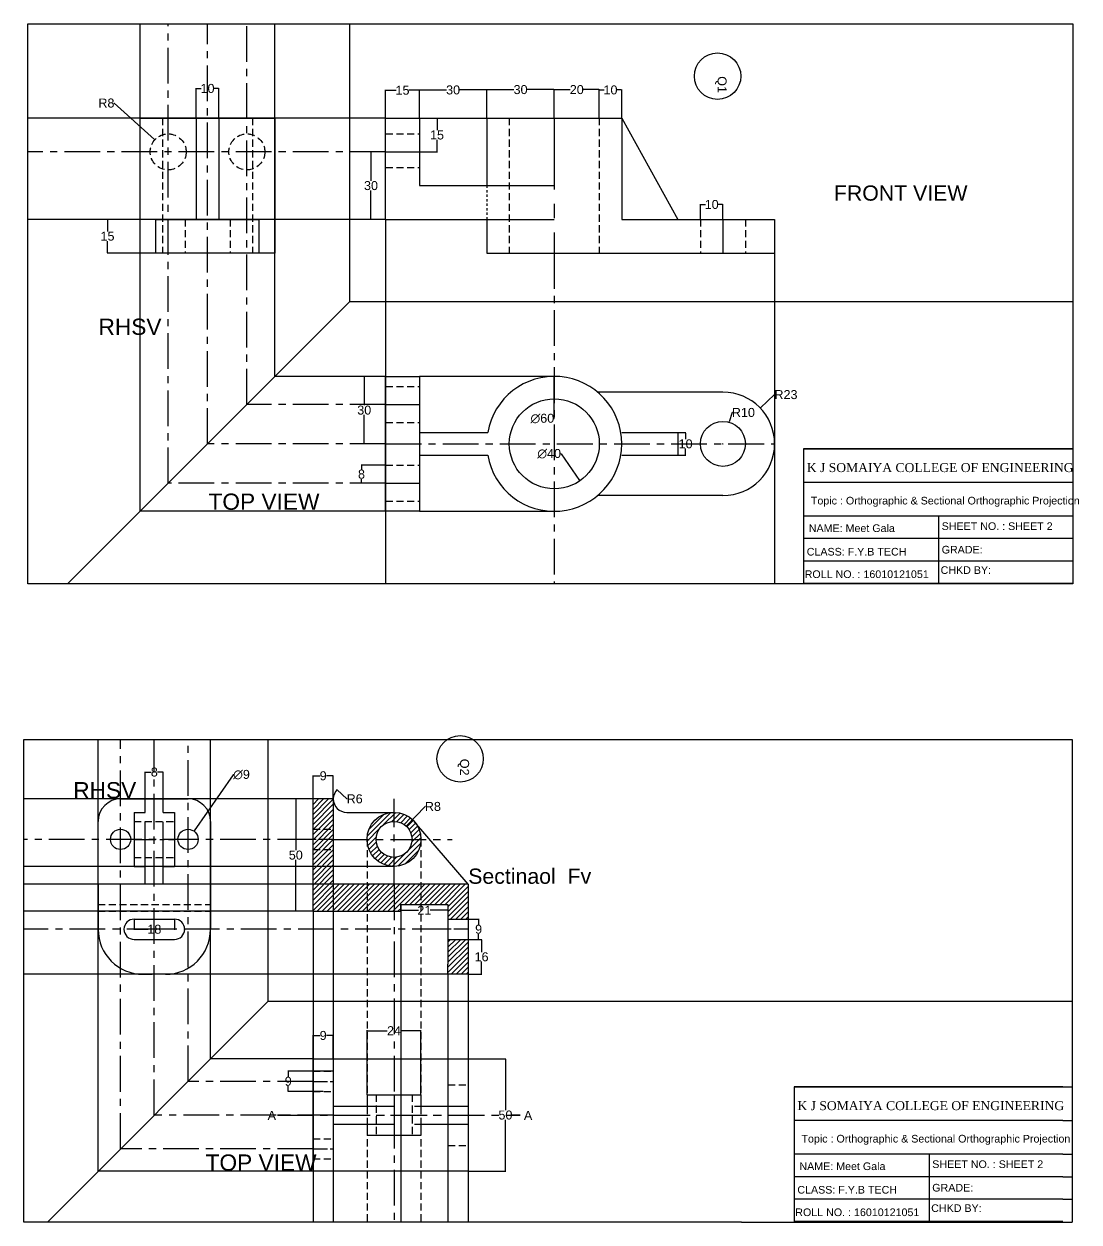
# Model space of a CAD drawing. Header units: inches. Extents: x 1 to 470, y -283 to 250.
import ezdxf

# ---------------------------------------------------------------- set-up
doc = ezdxf.new("R2010")
doc.units = ezdxf.units.IN
doc.header["$MEASUREMENT"] = 0
for name, pattern in [('CENTER', [50.8, 31.75, -6.35, 6.35, -6.35]), ('CENTER2', [28.575, 19.05, -3.175, 3.175, -3.175]), ('HIDDEN', [9.525, 6.35, -3.175]), ('JIS_02_1.0', [2, 1, -1])]:
    doc.linetypes.add(name, pattern=pattern)
doc.styles.add('Annotative', font='arial.ttf')
doc.styles.get("Standard").update_dxf_attribs({"font": 'arial.ttf'})
doc.styles.add('style2', font='arial.ttf', dxfattribs={"height": 4})
doc.dimstyles.get("Standard").update_dxf_attribs({"dimtxt": 4, "dimasz": 0.18, "dimexe": 0.18, "dimexo": 0.0625, "dimgap": 0.09, "dimtad": 0, "dimtih": 1, "dimtoh": 1, "dimdec": 0, "dimzin": 0, "dimdsep": 46, "dimtxsty": 'Standard', "dimcen": 0.09, "dimadec": 0, "dimazin": 0, "dimtfac": 1, "dimtdec": 0, "dimtofl": 0, "dimtmove": 0, "dimatfit": 3, "dimfxl": 1, "dimtolj": 1, "dimtzin": 0, "dimarcsym": 0})

# ---------------------------------------------------------------- blocks, each defined once
blk = doc.blocks.new('*D1')
at = {"color": 0, "lineweight": -2, "transparency": 16777216}
for p, q in [((161.58, 208.31), (161.58, 220.83)), ((161.76, 220.65), (166.3, 220.65)), ((176.4, 220.65), (171.86, 220.65)), ((176.58, 208.31), (176.58, 220.83))]:
    blk.add_line(p, q, dxfattribs=at)
at = {"color": 0, "transparency": 16777216}
for points in [[(161.76, 220.68), (161.76, 220.62), (161.58, 220.65)], [(176.4, 220.68), (176.4, 220.62), (176.58, 220.65)]]:
    blk.add_solid(points, dxfattribs=at)
at = {"layer": 'Defpoints', "color": 0, "transparency": 16777216}
for p in [(176.58, 220.65), (161.58, 208.25), (176.58, 208.25)]:
    blk.add_point(p, dxfattribs=at)
at = {"color": 0, "transparency": 16777216, "insert": (169.08, 220.65), "char_height": 4, "attachment_point": 5}
blk.add_mtext('\\A1;15', dxfattribs=at)
blk = doc.blocks.new('*D2')
at = {"color": 0, "lineweight": -2, "transparency": 16777216}
for p, q in [((176.58, 208.31), (176.58, 220.96)), ((176.76, 220.78), (188.63, 220.78)), ((206.4, 220.78), (194.52, 220.78)), ((206.58, 208.31), (206.58, 220.96))]:
    blk.add_line(p, q, dxfattribs=at)
at = {"color": 0, "transparency": 16777216}
for points in [[(176.76, 220.81), (176.76, 220.75), (176.58, 220.78)], [(206.4, 220.81), (206.4, 220.75), (206.58, 220.78)]]:
    blk.add_solid(points, dxfattribs=at)
at = {"layer": 'Defpoints', "color": 0, "transparency": 16777216}
for p in [(206.58, 220.78), (176.58, 208.25), (206.58, 208.25)]:
    blk.add_point(p, dxfattribs=at)
at = {"color": 0, "transparency": 16777216, "insert": (191.58, 220.78), "char_height": 4, "attachment_point": 5}
blk.add_mtext('\\A1;30', dxfattribs=at)
blk = doc.blocks.new('*D3')
at = {"color": 0, "lineweight": -2, "transparency": 16777216}
for p, q in [((206.58, 208.31), (206.58, 221.11)), ((206.76, 220.93), (218.63, 220.93)), ((236.4, 220.93), (224.52, 220.93)), ((236.58, 208.31), (236.58, 221.11))]:
    blk.add_line(p, q, dxfattribs=at)
at = {"color": 0, "transparency": 16777216}
for points in [[(206.76, 220.96), (206.76, 220.9), (206.58, 220.93)], [(236.4, 220.96), (236.4, 220.9), (236.58, 220.93)]]:
    blk.add_solid(points, dxfattribs=at)
at = {"layer": 'Defpoints', "color": 0, "transparency": 16777216}
for p in [(236.58, 220.93), (206.58, 208.25), (236.58, 208.25)]:
    blk.add_point(p, dxfattribs=at)
at = {"color": 0, "transparency": 16777216, "insert": (221.58, 220.93), "char_height": 4, "attachment_point": 5}
blk.add_mtext('\\A1;30', dxfattribs=at)
blk = doc.blocks.new('*D4')
at = {"color": 0, "lineweight": -2, "transparency": 16777216}
for p, q in [((236.58, 208.31), (236.58, 221.11)), ((236.76, 220.93), (243.59, 220.93)), ((256.4, 220.93), (249.56, 220.93)), ((256.58, 208.31), (256.58, 221.11))]:
    blk.add_line(p, q, dxfattribs=at)
at = {"color": 0, "transparency": 16777216}
for points in [[(236.76, 220.96), (236.76, 220.9), (236.58, 220.93)], [(256.4, 220.96), (256.4, 220.9), (256.58, 220.93)]]:
    blk.add_solid(points, dxfattribs=at)
at = {"layer": 'Defpoints', "color": 0, "transparency": 16777216}
for p in [(256.58, 220.93), (236.58, 208.25), (256.58, 208.25)]:
    blk.add_point(p, dxfattribs=at)
at = {"color": 0, "transparency": 16777216, "insert": (246.58, 220.93), "char_height": 4, "attachment_point": 5}
blk.add_mtext('\\A1;20', dxfattribs=at)
blk = doc.blocks.new('*D5')
at = {"color": 0, "lineweight": -2, "transparency": 16777216}
for p, q in [((256.58, 208.31), (256.58, 220.96)), ((256.76, 220.78), (258.82, 220.78)), ((266.4, 220.78), (264.34, 220.78)), ((266.58, 208.31), (266.58, 220.96))]:
    blk.add_line(p, q, dxfattribs=at)
at = {"color": 0, "transparency": 16777216}
for points in [[(256.76, 220.81), (256.76, 220.75), (256.58, 220.78)], [(266.4, 220.81), (266.4, 220.75), (266.58, 220.78)]]:
    blk.add_solid(points, dxfattribs=at)
at = {"layer": 'Defpoints', "color": 0, "transparency": 16777216}
for p in [(266.58, 220.78), (256.58, 208.25), (266.58, 208.25)]:
    blk.add_point(p, dxfattribs=at)
at = {"color": 0, "transparency": 16777216, "insert": (261.58, 220.78), "char_height": 4, "attachment_point": 5}
blk.add_mtext('\\A1;10', dxfattribs=at)
blk = doc.blocks.new('*D6')
at = {"color": 0, "lineweight": -2, "transparency": 16777216}
for p, q in [((176.64, 208.25), (184.6, 208.25)), ((184.42, 208.07), (184.42, 202.88)), ((184.42, 193.43), (184.42, 198.62)), ((176.64, 193.25), (184.6, 193.25))]:
    blk.add_line(p, q, dxfattribs=at)
at = {"color": 0, "transparency": 16777216}
for points in [[(184.39, 208.07), (184.45, 208.07), (184.42, 208.25)], [(184.39, 193.43), (184.45, 193.43), (184.42, 193.25)]]:
    blk.add_solid(points, dxfattribs=at)
at = {"layer": 'Defpoints', "color": 0, "transparency": 16777216}
for p in [(176.58, 208.25), (184.42, 208.25), (176.58, 193.25)]:
    blk.add_point(p, dxfattribs=at)
at = {"color": 0, "transparency": 16777216, "insert": (184.42, 200.75), "char_height": 4, "attachment_point": 5}
blk.add_mtext('\\A1;15', dxfattribs=at)
blk = doc.blocks.new('*D7')
at = {"color": 0, "lineweight": -2, "transparency": 16777216}
for p, q in [((161.51, 193.25), (154.88, 193.25)), ((155.06, 193.07), (155.06, 180.38)), ((155.06, 163.43), (155.06, 176.12)), ((161.51, 163.25), (154.88, 163.25))]:
    blk.add_line(p, q, dxfattribs=at)
at = {"color": 0, "transparency": 16777216}
for points in [[(155.03, 193.07), (155.09, 193.07), (155.06, 193.25)], [(155.03, 163.43), (155.09, 163.43), (155.06, 163.25)]]:
    blk.add_solid(points, dxfattribs=at)
at = {"layer": 'Defpoints', "color": 0, "transparency": 16777216}
for p in [(155.06, 193.25), (161.58, 193.25), (161.58, 163.25)]:
    blk.add_point(p, dxfattribs=at)
at = {"color": 0, "transparency": 16777216, "insert": (155.06, 178.25), "char_height": 4, "attachment_point": 5}
blk.add_mtext('\\A1;30', dxfattribs=at)
blk = doc.blocks.new('*D8')
at = {"color": 0, "lineweight": -2, "transparency": 16777216}
for p, q in [((301.58, 163.31), (301.58, 170.02)), ((301.76, 169.84), (303.82, 169.84)), ((311.4, 169.84), (309.34, 169.84)), ((311.58, 163.31), (311.58, 170.02))]:
    blk.add_line(p, q, dxfattribs=at)
at = {"color": 0, "transparency": 16777216}
for points in [[(301.76, 169.87), (301.76, 169.81), (301.58, 169.84)], [(311.4, 169.87), (311.4, 169.81), (311.58, 169.84)]]:
    blk.add_solid(points, dxfattribs=at)
at = {"layer": 'Defpoints', "color": 0, "transparency": 16777216}
for p in [(311.58, 169.84), (301.58, 163.25), (311.58, 163.25)]:
    blk.add_point(p, dxfattribs=at)
at = {"color": 0, "transparency": 16777216, "insert": (306.58, 169.84), "char_height": 4, "attachment_point": 5}
blk.add_mtext('\\A1;10', dxfattribs=at)
blk = doc.blocks.new('*D9')
at = {"color": 0, "lineweight": -2, "transparency": 16777216}
for p, q in [((315.63, 77.36), (314.42, 73.19)), ((315.81, 77.36), (315.63, 77.36)), ((311.49, 63.41), (311.67, 63.41)), ((311.58, 63.32), (311.58, 63.5))]:
    blk.add_line(p, q, dxfattribs=at)
at = {"color": 0, "transparency": 16777216}
blk.add_solid([(314.39, 73.2), (314.45, 73.18), (314.37, 73.01)], dxfattribs=at)
at = {"layer": 'Defpoints', "color": 0, "transparency": 16777216}
for p in [(314.37, 73.01), (311.58, 63.41)]:
    blk.add_point(p, dxfattribs=at)
at = {"color": 0, "transparency": 16777216, "insert": (320.68, 77.36), "char_height": 4, "attachment_point": 5}
blk.add_mtext('\\A1;R10', dxfattribs=at)
blk = doc.blocks.new('*D10')
at = {"color": 0, "lineweight": -2, "transparency": 16777216}
for p, q in [((334.58, 85.29), (328.37, 79.39)), ((334.76, 85.29), (334.58, 85.29)), ((311.49, 63.41), (311.67, 63.41)), ((311.58, 63.32), (311.58, 63.5))]:
    blk.add_line(p, q, dxfattribs=at)
at = {"color": 0, "transparency": 16777216}
blk.add_solid([(328.35, 79.41), (328.39, 79.36), (328.24, 79.26)], dxfattribs=at)
at = {"layer": 'Defpoints', "color": 0, "transparency": 16777216}
for p in [(328.24, 79.26), (311.58, 63.41)]:
    blk.add_point(p, dxfattribs=at)
at = {"color": 0, "transparency": 16777216, "insert": (339.63, 85.29), "char_height": 4, "attachment_point": 5}
blk.add_mtext('\\A1;R23', dxfattribs=at)
blk = doc.blocks.new('*D11')
at = {"color": 0, "lineweight": -2, "transparency": 16777216}
for p, q in [((239.44, 59.01), (239.62, 59.01)), ((239.62, 59.01), (247.85, 47.11))]:
    blk.add_line(p, q, dxfattribs=at)
at = {"color": 0, "transparency": 16777216}
blk.add_solid([(247.87, 47.13), (247.82, 47.09), (247.95, 46.96)], dxfattribs=at)
at = {"layer": 'Defpoints', "color": 0, "transparency": 16777216}
for p in [(225.2, 79.86), (247.95, 46.96)]:
    blk.add_point(p, dxfattribs=at)
at = {"color": 0, "transparency": 16777216, "insert": (234.31, 59.01), "char_height": 4, "attachment_point": 5}
blk.add_mtext('\\A1;∅40', dxfattribs=at)
blk = doc.blocks.new('*D12')
at = {"color": 0, "lineweight": -2, "transparency": 16777216}
for p, q in [((236.58, 74.67), (236.58, 93.23)), ((236.4, 74.67), (236.58, 74.67))]:
    blk.add_line(p, q, dxfattribs=at)
at = {"color": 0, "transparency": 16777216}
blk.add_solid([(236.55, 93.23), (236.61, 93.23), (236.58, 93.41)], dxfattribs=at)
at = {"layer": 'Defpoints', "color": 0, "transparency": 16777216}
for p in [(236.58, 93.41), (236.58, 33.41)]:
    blk.add_point(p, dxfattribs=at)
at = {"color": 0, "transparency": 16777216, "insert": (231.27, 74.67), "char_height": 4, "attachment_point": 5}
blk.add_mtext('\\A1;∅60', dxfattribs=at)
blk = doc.blocks.new('*D13')
at = {"color": 0, "lineweight": -2, "transparency": 16777216}
for p, q in [((291.64, 68.41), (295.16, 68.41)), ((294.98, 68.23), (294.98, 65.54)), ((294.98, 58.59), (294.98, 61.28)), ((291.64, 58.41), (295.16, 58.41))]:
    blk.add_line(p, q, dxfattribs=at)
at = {"color": 0, "transparency": 16777216}
for points in [[(294.95, 68.23), (295.01, 68.23), (294.98, 68.41)], [(294.95, 58.59), (295.01, 58.59), (294.98, 58.41)]]:
    blk.add_solid(points, dxfattribs=at)
at = {"layer": 'Defpoints', "color": 0, "transparency": 16777216}
for p in [(291.58, 68.41), (294.98, 68.41), (291.58, 58.41)]:
    blk.add_point(p, dxfattribs=at)
at = {"color": 0, "transparency": 16777216, "insert": (294.98, 63.41), "char_height": 4, "attachment_point": 5}
blk.add_mtext('\\A1;10', dxfattribs=at)
blk = doc.blocks.new('*D14')
at = {"color": 0, "lineweight": -2, "transparency": 16777216}
for p, q in [((161.51, 53.91), (150.65, 53.91)), ((150.83, 53.73), (150.83, 52.04)), ((161.51, 45.91), (150.65, 45.91)), ((150.83, 46.09), (150.83, 47.78))]:
    blk.add_line(p, q, dxfattribs=at)
at = {"color": 0, "transparency": 16777216}
for points in [[(150.8, 53.73), (150.86, 53.73), (150.83, 53.91)], [(150.8, 46.09), (150.86, 46.09), (150.83, 45.91)]]:
    blk.add_solid(points, dxfattribs=at)
at = {"layer": 'Defpoints', "color": 0, "transparency": 16777216}
for p in [(150.83, 53.91), (161.58, 53.91), (161.58, 45.91)]:
    blk.add_point(p, dxfattribs=at)
at = {"color": 0, "transparency": 16777216, "insert": (150.83, 49.91), "char_height": 4, "attachment_point": 5}
blk.add_mtext('\\A1;8', dxfattribs=at)
blk = doc.blocks.new('*D15')
at = {"color": 0, "lineweight": -2, "transparency": 16777216}
for p, q in [((161.51, 93.41), (151.87, 93.41)), ((152.05, 93.23), (152.05, 80.55)), ((152.05, 63.59), (152.05, 76.28)), ((161.51, 63.41), (151.87, 63.41))]:
    blk.add_line(p, q, dxfattribs=at)
at = {"color": 0, "transparency": 16777216}
for points in [[(152.02, 93.23), (152.08, 93.23), (152.05, 93.41)], [(152.02, 63.59), (152.08, 63.59), (152.05, 63.41)]]:
    blk.add_solid(points, dxfattribs=at)
at = {"layer": 'Defpoints', "color": 0, "transparency": 16777216}
for p in [(152.05, 93.41), (161.58, 93.41), (161.58, 63.41)]:
    blk.add_point(p, dxfattribs=at)
at = {"color": 0, "transparency": 16777216, "insert": (152.05, 78.41), "char_height": 4, "attachment_point": 5}
blk.add_mtext('\\A1;30', dxfattribs=at)
blk = doc.blocks.new('*D16')
at = {"color": 0, "lineweight": -2, "transparency": 16777216}
for p, q in [((77.36, 208.31), (77.36, 221.64)), ((77.54, 221.46), (79.6, 221.46)), ((87.18, 221.46), (85.12, 221.46)), ((87.36, 208.31), (87.36, 221.64))]:
    blk.add_line(p, q, dxfattribs=at)
at = {"color": 0, "transparency": 16777216}
for points in [[(77.54, 221.49), (77.54, 221.43), (77.36, 221.46)], [(87.18, 221.49), (87.18, 221.43), (87.36, 221.46)]]:
    blk.add_solid(points, dxfattribs=at)
at = {"layer": 'Defpoints', "color": 0, "transparency": 16777216}
for p in [(87.36, 221.46), (77.36, 208.25), (87.36, 208.25)]:
    blk.add_point(p, dxfattribs=at)
at = {"color": 0, "transparency": 16777216, "insert": (82.36, 221.46), "char_height": 4, "attachment_point": 5}
blk.add_mtext('\\A1;10', dxfattribs=at)
blk = doc.blocks.new('*D17')
at = {"color": 0, "lineweight": -2, "transparency": 16777216}
for p, q in [((40.69, 214.96), (40.87, 214.96)), ((40.87, 214.96), (58.79, 198.74)), ((64.77, 193.25), (64.95, 193.25)), ((64.86, 193.16), (64.86, 193.34))]:
    blk.add_line(p, q, dxfattribs=at)
at = {"color": 0, "transparency": 16777216}
blk.add_solid([(58.81, 198.76), (58.77, 198.72), (58.93, 198.62)], dxfattribs=at)
at = {"layer": 'Defpoints', "color": 0, "transparency": 16777216}
for p in [(58.93, 198.62), (64.86, 193.25)]:
    blk.add_point(p, dxfattribs=at)
at = {"color": 0, "transparency": 16777216, "insert": (37.37, 214.96), "char_height": 4, "attachment_point": 5}
blk.add_mtext('\\A1;R8', dxfattribs=at)
blk = doc.blocks.new('*D18')
at = {"color": 0, "lineweight": -2, "transparency": 16777216}
for p, q in [((59.29, 163.25), (37.69, 163.25)), ((37.87, 163.07), (37.87, 157.88)), ((37.87, 148.43), (37.87, 153.62)), ((59.29, 148.25), (37.69, 148.25))]:
    blk.add_line(p, q, dxfattribs=at)
at = {"color": 0, "transparency": 16777216}
for points in [[(37.84, 163.07), (37.9, 163.07), (37.87, 163.25)], [(37.84, 148.43), (37.9, 148.43), (37.87, 148.25)]]:
    blk.add_solid(points, dxfattribs=at)
at = {"layer": 'Defpoints', "color": 0, "transparency": 16777216}
for p in [(37.87, 163.25), (59.36, 163.25), (59.36, 148.25)]:
    blk.add_point(p, dxfattribs=at)
at = {"color": 0, "transparency": 16777216, "insert": (37.87, 155.75), "char_height": 4, "attachment_point": 5}
blk.add_mtext('\\A1;15', dxfattribs=at)
blk = doc.blocks.new('*D19')
at = {"color": 0, "lineweight": -2, "transparency": 16777216}
for p, q in [((129.3, -94.39), (129.3, -84.03)), ((129.48, -84.21), (132.4, -84.21)), ((138.12, -84.21), (135.21, -84.21)), ((138.3, -94.39), (138.3, -84.03))]:
    blk.add_line(p, q, dxfattribs=at)
at = {"color": 0, "transparency": 16777216}
for points in [[(129.48, -84.18), (129.48, -84.24), (129.3, -84.21)], [(138.12, -84.18), (138.12, -84.24), (138.3, -84.21)]]:
    blk.add_solid(points, dxfattribs=at)
at = {"layer": 'Defpoints', "color": 0, "transparency": 16777216}
for p in [(129.3, -84.21), (129.3, -94.46), (138.3, -94.46)]:
    blk.add_point(p, dxfattribs=at)
at = {"color": 0, "transparency": 16777216, "insert": (133.8, -84.21), "char_height": 4, "attachment_point": 5}
blk.add_mtext('\\A1;9', dxfattribs=at)
blk = doc.blocks.new('*D20')
at = {"color": 0, "lineweight": -2, "transparency": 16777216}
for p, q in [((129.24, -94.46), (121.44, -94.46)), ((121.62, -94.64), (121.62, -117.32)), ((121.62, -144.28), (121.62, -121.59)), ((129.24, -144.46), (121.44, -144.46))]:
    blk.add_line(p, q, dxfattribs=at)
at = {"color": 0, "transparency": 16777216}
for points in [[(121.59, -94.64), (121.65, -94.64), (121.62, -94.46)], [(121.59, -144.28), (121.65, -144.28), (121.62, -144.46)]]:
    blk.add_solid(points, dxfattribs=at)
at = {"layer": 'Defpoints', "color": 0, "transparency": 16777216}
for p in [(129.3, -94.46), (121.62, -144.46), (129.3, -144.46)]:
    blk.add_point(p, dxfattribs=at)
at = {"color": 0, "transparency": 16777216, "insert": (121.62, -119.46), "char_height": 4, "attachment_point": 5}
blk.add_mtext('\\A1;50', dxfattribs=at)
blk = doc.blocks.new('*D21')
at = {"color": 0, "lineweight": -2, "transparency": 16777216}
for p, q in [((168.3, -141.52), (168.3, -144.19)), ((189.3, -141.52), (189.3, -144.19)), ((168.48, -144.01), (176.2, -144.01)), ((189.12, -144.01), (181.4, -144.01))]:
    blk.add_line(p, q, dxfattribs=at)
at = {"color": 0, "transparency": 16777216}
for points in [[(168.48, -143.98), (168.48, -144.04), (168.3, -144.01)], [(189.12, -143.98), (189.12, -144.04), (189.3, -144.01)]]:
    blk.add_solid(points, dxfattribs=at)
at = {"layer": 'Defpoints', "color": 0, "transparency": 16777216}
for p in [(168.3, -141.46), (189.3, -141.46), (189.3, -144.01)]:
    blk.add_point(p, dxfattribs=at)
at = {"color": 0, "transparency": 16777216, "insert": (178.8, -144.01), "char_height": 4, "attachment_point": 5}
blk.add_mtext('\\A1;21', dxfattribs=at)
blk = doc.blocks.new('*D22')
at = {"color": 0, "lineweight": -2, "transparency": 16777216}
for p, q in [((198.36, -147.96), (203.1, -147.96)), ((202.92, -148.14), (202.92, -150.32)), ((198.36, -156.96), (203.1, -156.96)), ((202.92, -156.78), (202.92, -154.59))]:
    blk.add_line(p, q, dxfattribs=at)
at = {"color": 0, "transparency": 16777216}
for points in [[(202.89, -148.14), (202.95, -148.14), (202.92, -147.96)], [(202.89, -156.78), (202.95, -156.78), (202.92, -156.96)]]:
    blk.add_solid(points, dxfattribs=at)
at = {"layer": 'Defpoints', "color": 0, "transparency": 16777216}
for p in [(198.3, -147.96), (202.92, -147.96), (198.3, -156.96)]:
    blk.add_point(p, dxfattribs=at)
at = {"color": 0, "transparency": 16777216, "insert": (202.92, -152.46), "char_height": 4, "attachment_point": 5}
blk.add_mtext('\\A1;9', dxfattribs=at)
blk = doc.blocks.new('*D23')
at = {"color": 0, "lineweight": -2, "transparency": 16777216}
for p, q in [((198.36, -156.96), (204.42, -156.96)), ((204.24, -157.14), (204.24, -162.57)), ((204.24, -172.28), (204.24, -166.84)), ((198.36, -172.46), (204.42, -172.46))]:
    blk.add_line(p, q, dxfattribs=at)
at = {"color": 0, "transparency": 16777216}
for points in [[(204.21, -157.14), (204.27, -157.14), (204.24, -156.96)], [(204.21, -172.28), (204.27, -172.28), (204.24, -172.46)]]:
    blk.add_solid(points, dxfattribs=at)
at = {"layer": 'Defpoints', "color": 0, "transparency": 16777216}
for p in [(198.3, -156.96), (204.24, -156.96), (198.3, -172.46)]:
    blk.add_point(p, dxfattribs=at)
at = {"color": 0, "transparency": 16777216, "insert": (204.24, -164.71), "char_height": 4, "attachment_point": 5}
blk.add_mtext('\\A1;16', dxfattribs=at)
blk = doc.blocks.new('*D24')
at = {"color": 0, "lineweight": -2, "transparency": 16777216}
for p, q in [((179.1, -97.84), (170.92, -106.51)), ((179.28, -97.84), (179.1, -97.84)), ((165.21, -112.46), (165.39, -112.46)), ((165.3, -112.55), (165.3, -112.37))]:
    blk.add_line(p, q, dxfattribs=at)
at = {"color": 0, "transparency": 16777216}
blk.add_solid([(170.89, -106.49), (170.94, -106.53), (170.79, -106.64)], dxfattribs=at)
at = {"layer": 'Defpoints', "color": 0, "transparency": 16777216}
for p in [(170.79, -106.64), (165.3, -112.46)]:
    blk.add_point(p, dxfattribs=at)
at = {"color": 0, "transparency": 16777216, "insert": (182.59, -97.84), "char_height": 4, "attachment_point": 5}
blk.add_mtext('\\A1;R8', dxfattribs=at)
blk = doc.blocks.new('*D27')
at = {"color": 0, "lineweight": -2, "transparency": 16777216}
for p, q in [((144.3, -94.46), (140.04, -90.5)), ((144.48, -94.46), (144.3, -94.46))]:
    blk.add_line(p, q, dxfattribs=at)
blk.add_arc((144.3, -94.46), 6, 135.424, 179.4032, dxfattribs=at)
at = {"color": 0, "transparency": 16777216}
blk.add_solid([(140.06, -90.48), (140.01, -90.52), (139.9, -90.38)], dxfattribs=at)
at = {"layer": 'Defpoints', "color": 0, "transparency": 16777216}
for p in [(139.9, -90.38), (144.3, -94.46)]:
    blk.add_point(p, dxfattribs=at)
at = {"color": 0, "transparency": 16777216, "insert": (147.8, -94.46), "char_height": 4, "attachment_point": 5}
blk.add_mtext('\\A1;R6', dxfattribs=at)
blk = doc.blocks.new('*D28')
at = {"color": 0, "lineweight": -2, "transparency": 16777216}
for p, q in [((54.69, -94.39), (54.69, -82.37)), ((54.87, -82.55), (57.28, -82.55)), ((62.51, -82.55), (60.09, -82.55)), ((62.69, -94.39), (62.69, -82.37))]:
    blk.add_line(p, q, dxfattribs=at)
at = {"color": 0, "transparency": 16777216}
for points in [[(54.87, -82.52), (54.87, -82.58), (54.69, -82.55)], [(62.51, -82.52), (62.51, -82.58), (62.69, -82.55)]]:
    blk.add_solid(points, dxfattribs=at)
at = {"layer": 'Defpoints', "color": 0, "transparency": 16777216}
for p in [(62.69, -82.55), (54.69, -94.46), (62.69, -94.46)]:
    blk.add_point(p, dxfattribs=at)
at = {"color": 0, "transparency": 16777216, "insert": (58.69, -82.55), "char_height": 4, "attachment_point": 5}
blk.add_mtext('\\A1;8', dxfattribs=at)
blk = doc.blocks.new('*D29')
at = {"color": 0, "lineweight": -2, "transparency": 16777216}
for p, q in [((49.69, -148.02), (49.69, -152.64)), ((67.69, -148.02), (67.69, -152.64)), ((49.87, -152.46), (55.92, -152.46)), ((67.51, -152.46), (61.46, -152.46))]:
    blk.add_line(p, q, dxfattribs=at)
at = {"color": 0, "transparency": 16777216}
for points in [[(49.87, -152.43), (49.87, -152.49), (49.69, -152.46)], [(67.51, -152.43), (67.51, -152.49), (67.69, -152.46)]]:
    blk.add_solid(points, dxfattribs=at)
at = {"layer": 'Defpoints', "color": 0, "transparency": 16777216}
for p in [(49.69, -147.96), (67.69, -147.96), (67.69, -152.46)]:
    blk.add_point(p, dxfattribs=at)
at = {"color": 0, "transparency": 16777216, "insert": (58.69, -152.46), "char_height": 4, "attachment_point": 5}
blk.add_mtext('\\A1;18', dxfattribs=at)
blk = doc.blocks.new('*D30')
at = {"color": 0, "lineweight": -2, "transparency": 16777216}
for p, q in [((129.3, -210.01), (129.3, -199.51)), ((129.48, -199.69), (132.4, -199.69)), ((138.12, -199.69), (135.21, -199.69)), ((138.3, -210.01), (138.3, -199.51))]:
    blk.add_line(p, q, dxfattribs=at)
at = {"color": 0, "transparency": 16777216}
for points in [[(129.48, -199.66), (129.48, -199.72), (129.3, -199.69)], [(138.12, -199.66), (138.12, -199.72), (138.3, -199.69)]]:
    blk.add_solid(points, dxfattribs=at)
at = {"layer": 'Defpoints', "color": 0, "transparency": 16777216}
for p in [(138.3, -199.69), (129.3, -210.07), (138.3, -210.07)]:
    blk.add_point(p, dxfattribs=at)
at = {"color": 0, "transparency": 16777216, "insert": (133.8, -199.69), "char_height": 4, "attachment_point": 5}
blk.add_mtext('\\A1;9', dxfattribs=at)
blk = doc.blocks.new('*D31')
at = {"color": 0, "lineweight": -2, "transparency": 16777216}
for p, q in [((198.36, -210.07), (215.04, -210.07)), ((214.86, -210.25), (214.86, -232.94)), ((214.86, -259.89), (214.86, -237.2)), ((198.36, -260.07), (215.04, -260.07))]:
    blk.add_line(p, q, dxfattribs=at)
at = {"color": 0, "transparency": 16777216}
for points in [[(214.83, -210.25), (214.89, -210.25), (214.86, -210.07)], [(214.83, -259.89), (214.89, -259.89), (214.86, -260.07)]]:
    blk.add_solid(points, dxfattribs=at)
at = {"layer": 'Defpoints', "color": 0, "transparency": 16777216}
for p in [(198.3, -210.07), (214.86, -210.07), (198.3, -260.07)]:
    blk.add_point(p, dxfattribs=at)
at = {"color": 0, "transparency": 16777216, "insert": (214.86, -235.07), "char_height": 4, "attachment_point": 5}
blk.add_mtext('\\A1;50', dxfattribs=at)
blk = doc.blocks.new('*D32')
at = {"color": 0, "lineweight": -2, "transparency": 16777216}
for p, q in [((93.71, -83.7), (76.36, -108.62)), ((93.89, -83.7), (93.71, -83.7)), ((73.6, -112.46), (73.78, -112.46)), ((73.69, -112.55), (73.69, -112.37))]:
    blk.add_line(p, q, dxfattribs=at)
at = {"color": 0, "transparency": 16777216}
blk.add_solid([(76.34, -108.6), (76.39, -108.63), (76.26, -108.76)], dxfattribs=at)
at = {"layer": 'Defpoints', "color": 0, "transparency": 16777216}
for p in [(76.26, -108.76), (71.11, -116.15)]:
    blk.add_point(p, dxfattribs=at)
at = {"color": 0, "transparency": 16777216, "insert": (97.47, -83.7), "char_height": 4, "attachment_point": 5}
blk.add_mtext('\\A1;∅9', dxfattribs=at)
blk = doc.blocks.new('*D33')
at = {"color": 0, "lineweight": -2, "transparency": 16777216}
for p, q in [((153.3, -226.01), (153.3, -197.37)), ((153.48, -197.55), (162.32, -197.55)), ((177.12, -197.55), (168.28, -197.55)), ((177.3, -226.01), (177.3, -197.37))]:
    blk.add_line(p, q, dxfattribs=at)
at = {"color": 0, "transparency": 16777216}
for points in [[(153.48, -197.52), (153.48, -197.58), (153.3, -197.55)], [(177.12, -197.52), (177.12, -197.58), (177.3, -197.55)]]:
    blk.add_solid(points, dxfattribs=at)
at = {"layer": 'Defpoints', "color": 0, "transparency": 16777216}
for p in [(177.3, -197.55), (153.3, -226.07), (177.3, -226.07)]:
    blk.add_point(p, dxfattribs=at)
at = {"color": 0, "transparency": 16777216, "insert": (165.3, -197.55), "char_height": 4, "attachment_point": 5}
blk.add_mtext('\\A1;24', dxfattribs=at)
blk = doc.blocks.new('*D34')
at = {"color": 0, "lineweight": -2, "transparency": 16777216}
for p, q in [((138.24, -215.57), (118.07, -215.57)), ((118.25, -215.75), (118.25, -217.94)), ((118.25, -224.39), (118.25, -222.2)), ((133.74, -224.57), (118.07, -224.57))]:
    blk.add_line(p, q, dxfattribs=at)
at = {"color": 0, "transparency": 16777216}
for points in [[(118.22, -215.75), (118.28, -215.75), (118.25, -215.57)], [(118.22, -224.39), (118.28, -224.39), (118.25, -224.57)]]:
    blk.add_solid(points, dxfattribs=at)
at = {"layer": 'Defpoints', "color": 0, "transparency": 16777216}
for p in [(118.25, -215.57), (138.3, -215.57), (133.8, -224.57)]:
    blk.add_point(p, dxfattribs=at)
at = {"color": 0, "transparency": 16777216, "insert": (118.25, -220.07), "char_height": 4, "attachment_point": 5}
blk.add_mtext('\\A1;9', dxfattribs=at)

msp = doc.modelspace()

# ---------------------------------------------------------------- hatches: boundary and pattern name
at = {"linetype": 'Continuous', "ltscale": 0.5}
h = msp.add_hatch(dxfattribs=at)
h.set_pattern_fill('ANSI31', color=256, scale=0.5)
h.set_pattern_definition([(45, (109.3016, -204.4571), (-1.122532, 1.122532), [])])
h.paths.add_polyline_path([(138.3, -94.46), (129.3, -94.46), (129.3, -116.96), (138.3, -116.96)])
h.paths.add_polyline_path([(138.3, -116.96), (129.3, -116.96), (129.3, -144.46), (165.3, -144.46), (168.3, -144.46), (168.3, -141.46), (189.3, -141.46), (189.3, -147.96), (198.3, -147.96), (198.3, -132.46), (138.3, -132.46)])
edge = h.paths.add_edge_path(flags=17)
edge.add_line((177.3, -112.46), (173.3, -112.46))
edge.add_arc((165.3, -112.46), 8, -90, 0, ccw=False)
edge.add_line((165.3, -120.46), (165.3, -124.46))
edge.add_arc((165.3, -112.46), 12, 270, 360)
edge = h.paths.add_edge_path(flags=17)
edge.add_arc((165.3, -112.46), 8, 180, 270, ccw=False)
edge.add_line((157.3, -112.46), (153.3, -112.46))
edge.add_arc((165.3, -112.46), 12, 180, 270)
edge.add_line((165.3, -124.46), (165.3, -120.46))
edge = h.paths.add_edge_path()
edge.add_line((165.3, -104.46), (165.3, -100.46))
edge.add_arc((165.3, -112.46), 12, 90, 180)
edge.add_line((153.3, -112.46), (157.3, -112.46))
edge.add_arc((165.3, -112.46), 8, 90, 180, ccw=False)
edge = h.paths.add_edge_path()
edge.add_line((165.3, -100.46), (165.3, -104.46))
edge.add_arc((165.3, -112.46), 8, 0, 90, ccw=False)
edge.add_line((173.3, -112.46), (177.3, -112.46))
edge.add_arc((165.3, -112.46), 12, 0, 90)
h.paths.add_polyline_path([(198.3, -156.96), (189.3, -156.96), (189.3, -167.96), (189.3, -172.46), (198.3, -172.46)])

# ---------------------------------------------------------------- linework, layer by layer
at = {"color": 116, "linetype": 'Continuous', "ltscale": 0.5, "true_color": 0x136734}
for p, q in [((52.36, 33.41), (52.36, 250.14)), ((112.36, 93.41), (112.36, 250.14)), ((161.58, 208.25), (2.44, 208.25)), ((161.58, 163.25), (2.44, 163.25)), ((161.58, 163.25), (161.58, 1.1)), ((334.58, 148.25), (334.58, 1.1)), ((161.58, 93.41), (112.36, 93.41)), ((161.58, 33.41), (52.36, 33.41))]:
    msp.add_line(p, q, dxfattribs=at)
at = {"color": 116, "linetype": 'CENTER', "ltscale": 0.5, "true_color": 0x136734}
for p, q in [((64.86, 45.91), (64.86, 250.14)), ((82.36, 63.41), (82.36, 250.14)), ((99.86, 80.91), (99.86, 250.14)), ((161.58, 193.25), (2.44, 193.25)), ((236.58, 148.25), (236.58, 1.1)), ((161.58, 45.91), (64.86, 45.91))]:
    msp.add_line(p, q, dxfattribs=at)
at = {"linetype": 'Continuous', "ltscale": 0.5}
for p, q in [((145.6, 126.65), (145.6, 250.14)), ((77.36, 208.25), (77.36, 163.25)), ((87.36, 208.25), (87.36, 163.25)), ((59.36, 148.25), (59.36, 163.25)), ((59.36, 163.25), (105.36, 163.25)), ((105.36, 148.25), (105.36, 163.25)), ((145.6, 126.65), (20.04, 1.1)), ((145.6, 126.65), (467.28, 126.65)), ((161.58, 93.41), (176.58, 93.41)), ((161.58, 33.41), (161.58, 93.41)), ((176.58, 93.41), (176.58, 33.41)), ((236.58, 93.41), (176.58, 93.41)), ((311.58, 86.41), (255.84, 86.41)), ((176.58, 68.41), (206.58, 68.41)), ((206.58, 68.41), (207, 68.41)), ((266.58, 68.41), (291.58, 68.41)), ((291.58, 68.41), (291.58, 58.41)), ((176.58, 58.41), (206.58, 58.41)), ((206.58, 58.41), (207, 58.41)), ((266.58, 58.41), (291.58, 58.41)), ((311.58, 40.41), (255.84, 40.41)), ((176.58, 33.41), (161.58, 33.41)), ((176.58, 33.41), (236.58, 33.41)), ((43.69, -94.46), (73.69, -94.46)), ((33.69, -132.46), (33.69, -104.46)), ((83.69, -104.46), (83.69, -132.46)), ((33.69, -132.46), (33.69, -152.46)), ((83.69, -132.46), (33.69, -132.46)), ((83.69, -132.46), (83.69, -152.46)), ((198.3, -132.46), (198.3, -172.46)), ((49.69, -147.96), (67.69, -147.96)), ((49.69, -156.96), (67.69, -156.96)), ((189.3, -172.46), (189.3, -167.96)), ((53.69, -172.46), (57.69, -172.46)), ((63.69, -172.46), (57.69, -172.46)), ((198.3, -172.46), (189.3, -172.46)), ((109.3, -184.46), (11.12, -282.64))]:
    msp.add_line(p, q, dxfattribs=at)
at = {"linetype": 'HIDDEN', "ltscale": 0.5}
for p, q in [((62.36, 208.25), (62.36, 148.25)), ((102.36, 208.25), (102.36, 148.25)), ((216.58, 208.25), (216.58, 148.25)), ((256.58, 208.25), (256.58, 148.25)), ((161.58, 201.25), (176.58, 201.25)), ((161.58, 186.25), (176.58, 186.25)), ((72.36, 163.25), (72.36, 148.25)), ((92.36, 163.25), (92.36, 148.25)), ((301.58, 163.25), (301.58, 148.25)), ((321.58, 163.25), (321.58, 148.25)), ((161.58, 88.91), (176.58, 88.91)), ((161.58, 72.91), (176.58, 72.91)), ((161.58, 53.91), (176.58, 53.91)), ((161.58, 37.91), (176.58, 37.91)), ((49.69, -104.46), (67.69, -104.46)), ((129.3, -107.96), (138.3, -107.96)), ((129.3, -116.96), (138.3, -116.96)), ((49.69, -120.46), (67.69, -120.46)), ((33.69, -141.46), (83.69, -141.46)), ((33.69, -144.46), (83.69, -144.46)), ((189.3, -147.96), (198.3, -147.96))]:
    msp.add_line(p, q, dxfattribs=at)
for p, q in [((145.6, 126.65), (145.6, 210.58)), ((161.58, 163.25), (161.58, 208.25)), ((161.58, 208.25), (176.58, 208.25)), ((176.58, 208.25), (176.58, 178.25)), ((176.58, 208.25), (206.58, 208.25)), ((206.58, 208.25), (206.58, 178.25)), ((176.58, 178.25), (236.58, 178.25)), ((161.58, 163.25), (176.58, 163.25)), ((176.58, 163.25), (236.58, 163.25)), ((145.6, 126.65), (467.28, 126.65)), ((466.9, 61.27), (347.49, 61.27)), ((347.49, 61.27), (347.49, 1.27)), ((347.49, 61.27), (466.9, 61.27)), ((466.9, 46.27), (347.49, 46.27)), ((466.9, 31.27), (347.49, 31.27)), ((407.49, 31.27), (407.49, 1.27)), ((466.9, 21.27), (347.49, 21.27)), ((466.9, 11.27), (347.49, 11.27)), ((466.9, 11.27), (347.49, 11.27)), ((466.9, 1.27), (347.49, 1.27)), ((466.9, 1.1), (347.66, 1.1)), ((109.3, -184.46), (109.3, -68.1)), ((319.91, -68.1), (466.96, -68.1)), ((466.96, -68.1), (466.96, -282.64)), ((129.3, -144.46), (129.3, -94.46)), ((138.3, -94.46), (129.3, -94.46)), ((138.3, -94.46), (138.3, -94.46)), ((198.3, -132.46), (138.3, -132.46)), ((168.3, -144.46), (168.3, -141.46)), ((168.3, -141.46), (189.3, -141.46)), ((189.3, -141.46), (189.3, -167.96)), ((129.3, -144.46), (165.3, -144.46)), ((165.3, -144.46), (168.3, -144.46)), ((109.3, -184.46), (319.91, -184.46)), ((319.91, -184.46), (466.96, -184.46)), ((462.71, -222.47), (343.3, -222.47)), ((343.3, -222.47), (343.3, -282.47)), ((343.3, -222.47), (462.71, -222.47)), ((462.71, -222.47), (466.96, -222.47)), ((462.71, -237.47), (343.3, -237.47)), ((462.71, -237.47), (466.96, -237.47)), ((462.71, -252.47), (343.3, -252.47)), ((403.3, -252.47), (403.3, -282.47)), ((462.71, -252.47), (466.96, -252.47)), ((462.71, -262.47), (343.3, -262.47)), ((462.71, -262.47), (466.96, -262.47)), ((462.71, -272.47), (343.3, -272.47)), ((462.71, -272.47), (343.3, -272.47)), ((462.71, -272.47), (466.96, -272.47)), ((319.91, -282.64), (466.96, -282.64)), ((462.71, -282.47), (343.3, -282.47)), ((462.71, -282.64), (343.48, -282.64))]:
    msp.add_line(p, q)
at = {"linetype": 'Continuous', "ltscale": 3}
for p, q in [((206.58, 208.25), (236.58, 208.25)), ((236.58, 208.25), (266.58, 208.25)), ((266.58, 208.25), (266.58, 163.25)), ((266.58, 208.25), (291.58, 163.25)), ((206.58, 163.25), (206.58, 148.25)), ((266.58, 163.25), (291.58, 163.25)), ((291.58, 163.25), (311.58, 163.25)), ((311.58, 163.25), (334.58, 163.25)), ((334.58, 163.25), (334.58, 148.25)), ((206.58, 148.25), (236.58, 148.25)), ((236.58, 148.25), (311.58, 148.25)), ((311.58, 148.25), (334.58, 148.25)), ((334.58, 148.25), (334.58, 148.25))]:
    msp.add_line(p, q, dxfattribs=at)
at = {"linetype": 'CENTER'}
msp.add_line((236.58, 208.25), (236.58, 148.25), dxfattribs=at)
at = {"linetype": 'CENTER', "ltscale": 0.5}
for p, q in [((161.58, 193.25), (176.58, 193.25)), ((161.58, 193.25), (176.58, 193.25)), ((311.58, 163.25), (311.58, 148.25)), ((161.58, 80.91), (176.58, 80.91)), ((161.58, 63.41), (334.58, 63.41)), ((161.58, 45.91), (176.58, 45.91)), ((165.3, -132.46), (165.3, -94.46)), ((138.3, -112.46), (191.14, -112.46))]:
    msp.add_line(p, q, dxfattribs=at)
at = {"linetype": 'JIS_02_1.0'}
msp.add_line((206.58, 178.25), (206.58, 163.25), dxfattribs=at)
at = {"color": 51, "linetype": 'CENTER', "ltscale": 0.5, "true_color": 0xf7f281}
for p, q in [((161.58, 80.91), (99.86, 80.91)), ((161.58, 63.41), (82.36, 63.41))]:
    msp.add_line(p, q, dxfattribs=at)
at = {"linetype": 'CENTER2'}
for p, q in [((374.31, 1.1), (374.31, 1.27)), ((370.12, -282.64), (370.12, -282.47))]:
    msp.add_line(p, q, dxfattribs=at)
at = {"color": 177, "linetype": 'Continuous', "ltscale": 0.5, "true_color": 0x293189}
for p, q in [((33.69, -260.07), (33.69, -68.1)), ((83.69, -210.07), (83.69, -68.1)), ((129.3, -94.46), (0.71, -94.46)), ((138.3, -132.46), (0.71, -132.46)), ((129.3, -144.46), (0.71, -144.46)), ((189.3, -172.46), (0.71, -172.46))]:
    msp.add_line(p, q, dxfattribs=at)
at = {"color": 177, "linetype": 'CENTER', "ltscale": 0.5, "true_color": 0x293189}
for p, q in [((43.69, -250.07), (43.69, -68.1)), ((58.69, -235.07), (58.69, -68.1)), ((73.69, -220.07), (73.69, -68.1)), ((129.3, -112.46), (0.71, -112.46)), ((189.3, -152.46), (0.71, -152.46))]:
    msp.add_line(p, q, dxfattribs=at)
at = {"ltscale": 0.5}
for p, q in [((54.69, -100.46), (54.69, -94.46)), ((62.69, -100.46), (62.69, -94.46)), ((138.3, -94.46), (138.3, -94.46)), ((138.3, -94.46), (138.3, -132.46)), ((49.69, -100.46), (49.69, -124.46)), ((49.69, -100.46), (54.69, -100.46)), ((62.69, -100.46), (67.69, -100.46)), ((67.69, -100.46), (67.69, -124.46)), ((144.3, -100.46), (165.3, -100.46)), ((54.69, -132.46), (54.69, -104.64)), ((62.69, -132.46), (62.69, -104.64)), ((198.3, -132.46), (174.4, -104.64)), ((49.69, -124.46), (54.69, -124.46)), ((49.69, -124.46), (54.69, -124.46)), ((62.69, -124.46), (67.69, -124.46)), ((62.69, -124.46), (67.69, -124.46)), ((189.3, -147.96), (198.3, -147.96)), ((189.3, -156.96), (198.3, -156.96))]:
    msp.add_line(p, q, dxfattribs=at)
at = {"linetype": 'CENTER', "ltscale": 0.3}
msp.add_line((49.69, -112.46), (67.69, -112.46), dxfattribs=at)
at = {"linetype": 'CENTER', "ltscale": 0.2}
for p, q in [((138.3, -112.46), (129.3, -112.46)), ((198.3, -152.46), (189.3, -152.46))]:
    msp.add_line(p, q, dxfattribs=at)
at = {"color": 177, "linetype": 'HIDDEN', "lineweight": 25, "ltscale": 0.5, "true_color": 0x293189}
for p, q in [((153.3, -112.46), (153.3, -282.64)), ((177.3, -112.46), (177.3, -282.64))]:
    msp.add_line(p, q, dxfattribs=at)
at = {"color": 177, "ltscale": 0.5, "true_color": 0x293189}
msp.add_line((165.3, -124.46), (0.71, -124.46), dxfattribs=at)
at = {"color": 177, "linetype": 'Continuous', "lineweight": 25, "ltscale": 0.5, "true_color": 0x293189}
for p, q in [((138.3, -132.46), (138.3, -282.64)), ((129.3, -144.46), (129.3, -282.64)), ((168.3, -144.46), (168.3, -282.64)), ((189.3, -172.46), (189.3, -282.64)), ((198.3, -172.46), (198.3, -282.64)), ((129.3, -210.07), (83.69, -210.07)), ((129.3, -260.07), (33.69, -260.07))]:
    msp.add_line(p, q, dxfattribs=at)
at = {"color": 177, "linetype": 'CENTER', "lineweight": 25, "ltscale": 0.5, "true_color": 0x293189}
for p, q in [((165.3, -132.46), (165.3, -282.64)), ((129.3, -220.07), (73.69, -220.07)), ((138.3, -235.07), (58.69, -235.07)), ((129.3, -250.07), (43.69, -250.07))]:
    msp.add_line(p, q, dxfattribs=at)
at = {"linetype": 'Continuous', "lineweight": 25, "ltscale": 0.5}
for p, q in [((138.3, -210.07), (138.3, -260.07)), ((153.3, -226.07), (177.3, -226.07)), ((153.3, -226.07), (153.3, -231.07)), ((177.3, -226.07), (177.3, -231.07)), ((138.3, -231.07), (165.3, -231.07)), ((174.4, -231.07), (198.3, -231.07)), ((177.3, -231.07), (198.3, -231.07)), ((138.3, -239.07), (165.3, -239.07)), ((153.3, -239.07), (153.3, -244.07)), ((174.4, -239.07), (198.3, -239.07)), ((177.3, -239.07), (177.3, -244.07)), ((153.3, -244.07), (177.3, -244.07))]:
    msp.add_line(p, q, dxfattribs=at)
at = {"linetype": 'HIDDEN', "lineweight": 25, "ltscale": 0.8}
for p, q in [((168.3, -210.07), (168.3, -260.07)), ((189.3, -210.07), (189.3, -260.07))]:
    msp.add_line(p, q, dxfattribs=at)
at = {"linetype": 'HIDDEN', "lineweight": 25, "ltscale": 0.5}
for p, q in [((129.3, -215.57), (138.3, -215.57)), ((189.3, -221.57), (198.3, -221.57)), ((129.3, -224.57), (138.3, -224.57)), ((157.3, -226.07), (157.3, -244.07)), ((173.3, -226.07), (173.3, -244.07)), ((129.3, -245.57), (138.3, -245.57)), ((189.3, -248.57), (198.3, -248.57)), ((129.3, -254.57), (138.3, -254.57))]:
    msp.add_line(p, q, dxfattribs=at)
at = {"linetype": 'CENTER', "lineweight": 25, "ltscale": 0.2}
for p, q in [((129.3, -220.07), (138.3, -220.07)), ((129.3, -250.07), (138.3, -250.07))]:
    msp.add_line(p, q, dxfattribs=at)
at = {"linetype": 'CENTER', "lineweight": 25, "ltscale": 0.3}
msp.add_line((165.3, -226.07), (165.3, -244.07), dxfattribs=at)
at = {"color": 32, "linetype": 'CENTER', "ltscale": 0.5, "true_color": 0xcd6928}
msp.add_line((113.43, -235.07), (221.43, -235.07), dxfattribs=at)
at = {"color": 32, "lineweight": 35, "ltscale": 0.5, "true_color": 0xcd6928}
for p, q in [((113.43, -235.07), (116.82, -235.07)), ((221.43, -235.07), (217.52, -235.07))]:
    msp.add_line(p, q, dxfattribs=at)
at = {"linetype": 'CENTER', "lineweight": 25, "ltscale": 0.5}
msp.add_line((138.3, -235.07), (198.3, -235.07), dxfattribs=at)
at = {"linetype": 'Continuous', "ltscale": 0.5}
for points in [[(2.44, 250.14), (467.28, 250.14), (467.28, 1.1), (2.44, 1.1)], [(52.36, 208.25), (112.36, 208.25), (112.36, 148.25), (52.36, 148.25)]]:
    msp.add_lwpolyline(points, close=True, dxfattribs=at)
at = {"ltscale": 0.5}
msp.add_lwpolyline([(319.91, -282.64), (0.71, -282.64), (0.71, -68.1), (319.91, -68.1)], dxfattribs=at)
at = {"linetype": 'Continuous', "lineweight": 25, "ltscale": 0.5}
msp.add_lwpolyline([(129.3, -210.07), (198.3, -210.07), (198.3, -260.07), (129.3, -260.07)], close=True, dxfattribs=at)
for centre in [(309.21, 226.9), (194.69, -76.63)]:
    msp.add_circle(centre, 10.33)
at = {"linetype": 'HIDDEN', "ltscale": 0.5}
for centre in [(64.86, 193.25), (99.86, 193.25)]:
    msp.add_circle(centre, 8, dxfattribs=at)
at = {"linetype": 'Continuous', "ltscale": 0.5}
for centre, radius in [((236.58, 63.41), 20), ((311.58, 63.41), 10)]:
    msp.add_circle(centre, radius, dxfattribs=at)
at = {"ltscale": 0.5}
for centre, radius in [((165.3, -112.46), 12), ((165.3, -112.46), 8), ((43.69, -112.46), 4.5), ((73.69, -112.46), 4.5)]:
    msp.add_circle(centre, radius, dxfattribs=at)
at = {"linetype": 'Continuous', "ltscale": 0.5}
for centre, radius, start, end in [((236.58, 63.41), 30, 189.5941, 170.4059), ((311.58, 63.41), 23, 270, 90), ((43.69, -104.46), 10, 90, 180), ((73.69, -104.46), 10, 0, 90), ((49.69, -152.46), 4.5, 90, 270), ((67.69, -152.46), 4.5, 270, 90), ((53.69, -152.46), 20, 180, 270), ((63.69, -152.46), 20, 270, 0)]:
    msp.add_arc(centre, radius, start, end, dxfattribs=at)
at = {"ltscale": 0.5}
msp.add_arc((144.3, -94.46), 6, 180, 270, dxfattribs=at)

# ---------------------------------------------------------------- texts
at = {"style": 'style2'}
for s, p in [('Q1', (309.21, 226.9)), ('Q2', (194.69, -76.63))]:
    msp.add_text(s, height=4, rotation=270, dxfattribs=at).set_placement(p)
at = {"linetype": 'HIDDEN', "ltscale": 0.5, "attachment_point": 1, "style": 'Annotative'}
for s, insert, char_height, width in [('FRONT VIEW', (360.94, 178.34), 6.776, 512.1955), ('RHSV', (33.87, 119.09), 7.217, 214.7294), ('TOP VIEW', (82.79, 41.31), 7.227, 257.9581), ('RHSV', (22.64, -86.99), 7.217, 214.7294), ('Sectinaol  Fv', (198.3, -125.45), 6.7758, 512.1955), ('TOP VIEW', (81.49, -252.59), 7.227, 257.9581)]:
    msp.add_mtext(s, dxfattribs=dict(at, insert=insert, char_height=char_height, width=width))
at = {"attachment_point": 1}
for s, width, insert, char_height in [('\\pxt29;{\\fTimes New Roman|b0|i0|c0|p18;K J SOMAIYA COLLEGE OF ENGINEERING }', 120, (348.9, 54.87), 4), ('Topic : Orthographic & Sectional Orthographic Projection', 120, (350.7, 39.86), 3.4), ('NAME: Meet Gala', 60, (349.78, 27.61), 3.4), ('SHEET NO. : SHEET 2', 60, (408.87, 28.52), 3.4), ('CLASS: F.Y.B TECH', 56.7925, (348.87, 17.15), 3.4), ('GRADE:', 60, (408.87, 18.06), 3.4), ('ROLL NO. : 16010121051', 60, (347.95, 7.15), 3.4), ('CHKD BY:', 60, (408.41, 8.98), 3.4), ('\\pxt29;{\\fTimes New Roman|b0|i0|c0|p18;K J SOMAIYA COLLEGE OF ENGINEERING }', 120, (344.71, -228.87), 4), ('Topic : Orthographic & Sectional Orthographic Projection', 120, (346.51, -243.88), 3.4), ('SHEET NO. : SHEET 2', 60, (404.68, -255.21), 3.4), ('NAME: Meet Gala', 60, (345.6, -256.13), 3.4), ('GRADE:', 60, (404.68, -265.67), 3.4), ('CLASS: F.Y.B TECH', 56.7925, (344.68, -266.59), 3.4), ('ROLL NO. : 16010121051', 60, (343.76, -276.59), 3.4), ('CHKD BY:', 60, (404.22, -274.76), 3.4)]:
    msp.add_mtext_dynamic_manual_height_columns(s, width=width, gutter_width=12.5, heights=[0], dxfattribs=dict(at, insert=insert, char_height=char_height))
at = {"color": 32, "lineweight": 35, "ltscale": 0.5, "true_color": 0xcd6928, "char_height": 4, "attachment_point": 1}
for insert in [(109.07, -233.24), (223.06, -233.24)]:
    msp.add_mtext_dynamic_manual_height_columns('A', width=8.6544, gutter_width=20, heights=[0], dxfattribs=dict(at, insert=insert))

# ---------------------------------------------------------------- dimensions: what is measured, and where the dimension line sits
for base, p1, p2, picture, middle in [((87.36, 221.46), (77.36, 208.25), (87.36, 208.25), '*D16', (82.36, 221.46)), ((206.58, 220.78), (176.58, 208.25), (206.58, 208.25), '*D2', (191.58, 220.78)), ((236.58, 220.93), (206.58, 208.25), (236.58, 208.25), '*D3', (221.58, 220.93)), ((256.58, 220.93), (236.58, 208.25), (256.58, 208.25), '*D4', (246.58, 220.93)), ((266.58, 220.78), (256.58, 208.25), (266.58, 208.25), '*D5', (261.58, 220.78)), ((311.58, 169.84), (301.58, 163.25), (311.58, 163.25), '*D8', (306.58, 169.84)), ((62.69, -82.55), (54.69, -94.46), (62.69, -94.46), '*D28', (58.69, -82.55)), ((129.3, -84.21), (138.3, -94.46), (129.3, -94.46), '*D19', (133.8, -84.21)), ((189.3, -144.01), (168.3, -141.46), (189.3, -141.46), '*D21', (178.8, -144.01)), ((67.69, -152.46), (49.69, -147.96), (67.69, -147.96), '*D29', (58.69, -152.46)), ((138.3, -199.69), (129.3, -210.07), (138.3, -210.07), '*D30', (133.8, -199.69)), ((177.3, -197.55), (153.3, -226.07), (177.3, -226.07), '*D33', (165.3, -197.55))]:
    dim = msp.add_linear_dim(base=base, p1=p1, p2=p2, dimstyle='Standard')
    dim.commit()
    dim.dimension.update_dxf_attribs({"geometry": picture, "text_midpoint": middle})
dim = msp.add_linear_dim(base=(176.58, 220.65), p1=(161.58, 208.25), p2=(176.58, 208.25), dimstyle='Standard', override={"dimtxt": 4})
dim.commit()
dim.dimension.update_dxf_attribs({"geometry": '*D1', "text_midpoint": (169.08, 220.65)})
for center, mpoint, picture, middle in [((64.86, 193.25), (58.93, 198.62), '*D17', (37.37, 214.96)), ((311.58, 63.41), (328.24, 79.26), '*D10', (339.63, 85.29)), ((311.58, 63.41), (314.37, 73.01), '*D9', (320.68, 77.36)), ((144.3, -94.46), (139.9, -90.38), '*D27', (147.8, -94.46)), ((165.3, -112.46), (170.79, -106.64), '*D24', (182.59, -97.84))]:
    dim = msp.add_radius_dim(center=center, mpoint=mpoint, dimstyle='Standard')
    dim.commit()
    dim.dimension.update_dxf_attribs({"geometry": picture, "text_midpoint": middle, "dimtype": 164})
for base, p1, p2, picture, middle in [((184.42, 208.25), (176.58, 193.25), (176.58, 208.25), '*D6', (184.42, 200.75)), ((155.06, 193.25), (161.58, 163.25), (161.58, 193.25), '*D7', (155.06, 178.25)), ((37.87, 163.25), (59.36, 148.25), (59.36, 163.25), '*D18', (37.87, 155.75)), ((121.62, -144.46), (129.3, -94.46), (129.3, -144.46), '*D20', (121.62, -119.46)), ((202.92, -147.96), (198.3, -156.96), (198.3, -147.96), '*D22', (202.92, -152.46)), ((204.23763066, -156.95710806), (198.30158783, -172.45710806), (198.30158783, -156.95710806), '*D23', (204.23763066, -164.70710806)), ((214.86, -210.07), (198.3, -260.07), (198.3, -210.07), '*D31', (214.86, -235.07)), ((118.25, -215.57), (133.8, -224.57), (138.3, -215.57), '*D34', (118.25, -220.07))]:
    dim = msp.add_linear_dim(base=base, p1=p1, p2=p2, angle=90, dimstyle='Standard')
    dim.commit()
    dim.dimension.update_dxf_attribs({"geometry": picture, "text_midpoint": middle})
for p1, p2, distance, picture, middle in [((161.58, 63.41), (161.58, 93.41), 9.53, '*D15', (152.05, 78.41)), ((291.58, 58.41), (291.58, 68.41), -3.4, '*D13', (294.98, 63.41)), ((161.58, 45.91), (161.58, 53.91), 10.75, '*D14', (150.83, 49.91))]:
    dim = msp.add_aligned_dim(p1=p1, p2=p2, distance=distance, dimstyle='Standard')
    dim.commit()
    dim.dimension.update_dxf_attribs({"geometry": picture, "text_midpoint": middle})
for p1, p2, picture, middle in [((236.58, 33.41), (236.58, 93.41), '*D12', (231.27, 74.67)), ((225.2, 79.86), (247.95, 46.96), '*D11', (234.31, 59.01)), ((71.11, -116.15), (76.26, -108.76), '*D32', (97.47, -83.7))]:
    dim = msp.add_diameter_dim_2p(p1=p1, p2=p2, dimstyle='Standard')
    dim.commit()
    dim.dimension.update_dxf_attribs({"geometry": picture, "text_midpoint": middle, "dimtype": 163})

doc.saveas('drawing.dxf')
